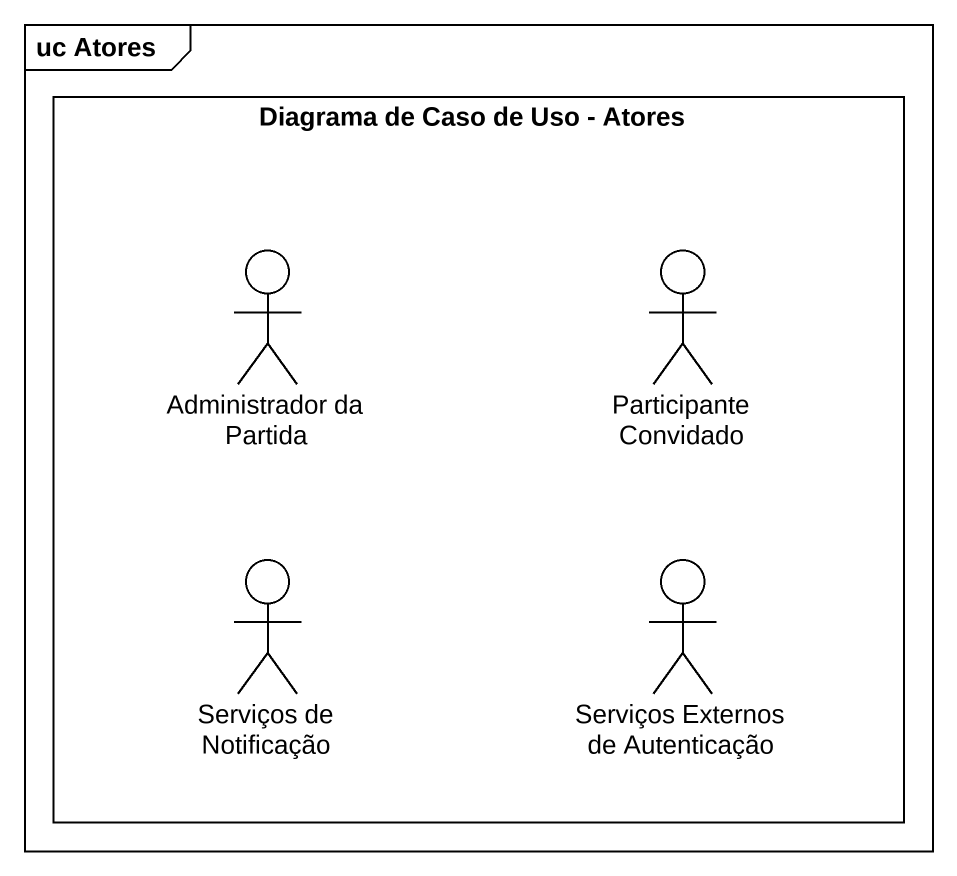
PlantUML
@startuml
mainframe uc Atores
rectangle "Diagrama de Caso de Uso - Atores" as Diagrama_de_Caso_de_Uso {
  actor "Administrador da Partida" as Administrador_da_Partida
  actor "Participante Convidado" as Participante_Convidado
  actor "Serviços de Notificação" as Serviços_de_Notificação
  actor "Serviços Externos de Autenticação" as Serviços_Externos_de
}
@enduml
